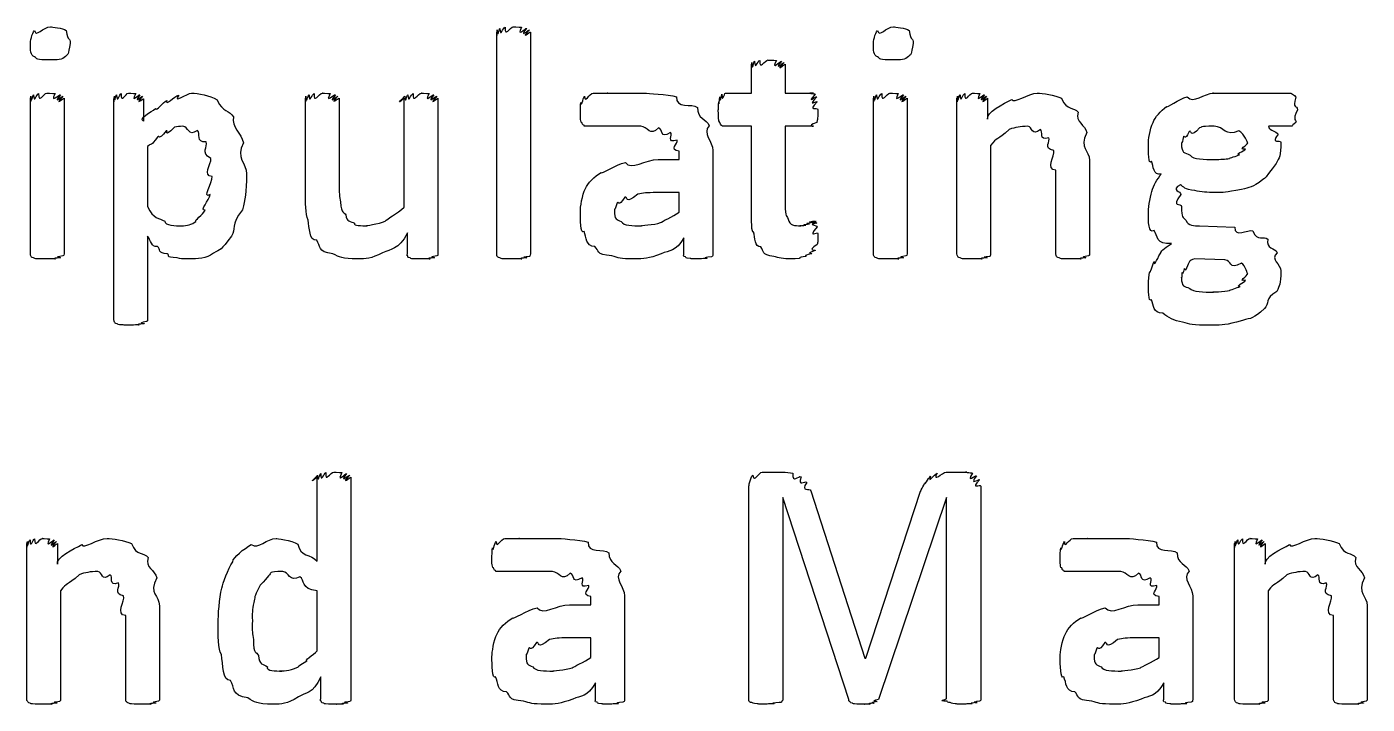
# Model space of a CAD drawing. Header units: millimetres. Extents: x 0 to 216, y 0 to 279.
# Drawn here: x 103.59 to 117.86, y 86.07 to 93.28 of the extents above; entities that cross this region are included whole.
import ezdxf

# ---------------------------------------------------------------- set-up
doc = ezdxf.new("R2010")
doc.units = ezdxf.units.MM
doc.layers.get('0').update_dxf_attribs({"linetype": 'CONTINUOUS'})

msp = doc.modelspace()

# ---------------------------------------------------------------- linework, layer by layer
at = {"color": 0}
for p, q in [((108.595, 90.8625), (108.595, 93.2215)), ((108.953, 93.2215), (108.953, 90.8625)), ((104.054, 93.1002), (104.054, 93.1002)), ((113.029, 93.1002), (113.029, 93.1002)), ((111.307, 92.571), (111.307, 92.8797)), ((111.665, 92.8797), (111.665, 92.571)), ((103.63, 90.8625), (103.63, 92.516)), ((103.988, 92.516), (103.988, 90.8625)), ((104.52, 90.1622), (104.52, 92.5103)), ((104.834, 92.5103), (104.834, 92.2736)), ((106.558, 91.5293), (106.558, 92.516)), ((106.916, 92.516), (106.916, 91.6284)), ((107.611, 91.3585), (107.611, 92.516)), ((107.969, 92.516), (107.969, 90.8625)), ((111.031, 92.571), (111.307, 92.571)), ((111.665, 92.571), (111.968, 92.571)), ((112.605, 90.8625), (112.605, 92.516)), ((112.963, 92.516), (112.963, 90.8625)), ((113.495, 90.8625), (113.495, 92.516)), ((113.821, 92.516), (113.821, 92.2955)), ((116.513, 92.571), (117.053, 92.571)), ((117.119, 92.3946), (117.119, 92.3946)), ((111.307, 92.2182), (111.026, 92.2182)), ((111.307, 91.3253), (111.307, 92.2182)), ((111.968, 92.2182), (111.665, 92.2182)), ((111.665, 92.2182), (111.665, 91.4467)), ((117.059, 92.2182), (116.816, 92.2182)), ((116.59, 92.0418), (116.59, 92.0418)), ((104.878, 92.0034), (104.878, 91.3638)), ((110.538, 91.8655), (110.538, 91.9536)), ((110.896, 91.9593), (110.896, 90.8625)), ((113.853, 92.0143), (113.853, 90.8625)), ((110.312, 91.8655), (110.538, 91.8655)), ((114.906, 91.8545), (114.906, 90.8625)), ((105.567, 91.6838), (105.567, 91.6838)), ((105.931, 91.7113), (105.931, 91.7113)), ((114.548, 90.8625), (114.548, 91.7497)), ((110.538, 91.5127), (110.301, 91.5127)), ((110.538, 91.3035), (110.538, 91.5127)), ((104.878, 91.0498), (104.878, 90.1622)), ((107.644, 90.8625), (107.644, 91.083)), ((112.013, 91.0773), (112.013, 91.0773)), ((116.078, 91.1599), (116.453, 91.1433)), ((110.588, 90.8625), (110.588, 91.0332)), ((116.348, 90.7962), (116.028, 90.8071)), ((116.59, 90.653), (116.59, 90.653)), ((106.682, 87.5908), (106.682, 88.4837)), ((107.041, 88.4837), (107.041, 86.1247)), ((111.421, 88.5391), (111.636, 88.5391)), ((113.378, 88.5391), (113.599, 88.5391)), ((111.278, 86.13), (111.278, 88.3902)), ((111.94, 88.3405), (112.513, 86.56)), ((112.524, 86.56), (113.108, 88.3348)), ((113.748, 88.3902), (113.748, 86.13)), ((112.342, 86.1191), (111.642, 88.2689)), ((111.642, 88.2689), (111.642, 86.13)), ((113.383, 88.2689), (112.661, 86.1191)), ((113.383, 86.13), (113.383, 88.2689)), ((103.592, 86.1247), (103.592, 87.7782)), ((103.918, 87.7782), (103.918, 87.5577)), ((116.451, 86.1247), (116.451, 87.7782)), ((116.776, 87.7782), (116.776, 87.5577)), ((103.951, 87.2765), (103.951, 86.1247)), ((106.682, 86.6373), (106.682, 87.2765)), ((109.597, 87.128), (109.597, 87.2162)), ((109.955, 87.2215), (109.955, 86.1247)), ((115.646, 87.128), (115.646, 87.2162)), ((116.005, 87.2215), (116.005, 86.1247)), ((116.809, 87.2765), (116.809, 86.1247)), ((105.004, 87.1167), (105.004, 86.1247)), ((109.371, 87.128), (109.597, 87.128)), ((115.42, 87.128), (115.646, 87.128)), ((117.862, 87.1167), (117.862, 86.1247)), ((104.646, 86.1247), (104.646, 87.0119)), ((117.504, 86.1247), (117.504, 87.0119)), ((109.597, 86.7752), (109.36, 86.7752)), ((109.597, 86.5657), (109.597, 86.7752)), ((115.646, 86.7752), (115.409, 86.7752)), ((115.646, 86.5657), (115.646, 86.7752)), ((112.513, 86.56), (112.524, 86.56)), ((106.721, 86.13), (106.721, 86.3618)), ((109.647, 86.1247), (109.647, 86.2954)), ((115.696, 86.1247), (115.696, 86.2954))]:
    msp.add_line(p, q, dxfattribs=at)
for points in [[(103.63, 93.1002), (103.63, 93.1072), (103.644, 93.212), (103.674, 93.2381)], [(103.674, 93.2381), (103.692, 93.158), (103.764, 93.2766), (103.845, 93.2766)], [(103.845, 93.2766), (103.853, 93.2766), (103.98, 93.2628), (104.01, 93.2381)], [(104.01, 93.2381), (104.03, 93.1115), (104.054, 93.1693), (104.054, 93.1002)], [(108.595, 93.2215), (108.595, 93.1291), (108.596, 93.2353), (108.601, 93.2437)], [(108.601, 93.2437), (108.606, 93.1443), (108.617, 93.2561), (108.628, 93.26)], [(108.628, 93.26), (108.631, 93.1556), (108.661, 93.2713), (108.683, 93.2713)], [(108.683, 93.2713), (108.679, 93.158), (108.738, 93.2766), (108.771, 93.2766)], [(108.771, 93.2766), (108.749, 93.2766), (108.838, 93.2737), (108.859, 93.2713)], [(108.859, 93.2713), (108.796, 93.1556), (108.904, 93.267), (108.914, 93.26)], [(108.914, 93.26), (108.822, 93.1443), (108.938, 93.2505), (108.942, 93.2437)], [(108.942, 93.2437), (108.833, 93.1291), (108.953, 93.2286), (108.953, 93.2215)], [(112.605, 93.1002), (112.605, 93.1072), (112.619, 93.212), (112.649, 93.2381)], [(112.649, 93.2381), (112.667, 93.158), (112.739, 93.2766), (112.82, 93.2766)], [(112.82, 93.2766), (112.828, 93.2766), (112.955, 93.2628), (112.985, 93.2381)], [(112.985, 93.2381), (113.005, 93.1115), (113.029, 93.1693), (113.029, 93.1002)], [(103.674, 92.9569), (103.63, 92.9707), (103.63, 93.03), (103.63, 93.1002)], [(104.054, 93.1002), (104.03, 92.9749), (104.038, 92.9873), (104.005, 92.9626)], [(112.649, 92.9569), (112.605, 92.9707), (112.605, 93.03), (112.605, 93.1002)], [(113.029, 93.1002), (113.005, 92.9749), (113.013, 92.9873), (112.98, 92.9626)], [(103.839, 92.9238), (103.688, 92.9238), (103.703, 92.9351), (103.674, 92.9569)], [(104.005, 92.9626), (103.967, 92.9238), (103.919, 92.9238), (103.839, 92.9238)], [(111.312, 92.8963), (111.318, 92.7943), (111.329, 92.9086), (111.34, 92.9128)], [(111.34, 92.9128), (111.343, 92.8028), (111.373, 92.9185), (111.395, 92.9185)], [(111.395, 92.9185), (111.391, 92.8053), (111.45, 92.9238), (111.483, 92.9238)], [(111.483, 92.9238), (111.461, 92.9238), (111.549, 92.921), (111.572, 92.9185)], [(111.572, 92.9185), (111.508, 92.8028), (111.616, 92.9157), (111.627, 92.9128)], [(111.627, 92.9128), (111.534, 92.7943), (111.65, 92.9033), (111.654, 92.8963)], [(112.814, 92.9238), (112.663, 92.9238), (112.678, 92.9351), (112.649, 92.9569)], [(112.98, 92.9626), (112.943, 92.9238), (112.895, 92.9238), (112.814, 92.9238)], [(111.307, 92.8797), (111.307, 92.7806), (111.308, 92.8882), (111.312, 92.8963)], [(111.654, 92.8963), (111.545, 92.7806), (111.665, 92.8825), (111.665, 92.8797)], [(103.63, 92.516), (103.63, 92.4235), (103.631, 92.5297), (103.636, 92.5382)], [(103.636, 92.5382), (103.641, 92.4387), (103.652, 92.5505), (103.663, 92.5544)], [(103.663, 92.5544), (103.666, 92.45), (103.696, 92.5657), (103.718, 92.5657)], [(103.718, 92.5657), (103.714, 92.4525), (103.773, 92.571), (103.806, 92.571)], [(103.806, 92.571), (103.784, 92.571), (103.872, 92.5682), (103.894, 92.5657)], [(103.894, 92.5657), (103.831, 92.45), (103.939, 92.5615), (103.95, 92.5544)], [(103.95, 92.5544), (103.857, 92.4387), (103.973, 92.5449), (103.977, 92.5382)], [(103.977, 92.5382), (103.868, 92.4235), (103.988, 92.523), (103.988, 92.516)], [(104.52, 92.5103), (104.52, 92.4278), (104.521, 92.534), (104.526, 92.5382)], [(104.526, 92.5382), (104.527, 92.4387), (104.537, 92.5505), (104.547, 92.5544)], [(104.547, 92.5544), (104.553, 92.45), (104.578, 92.5657), (104.597, 92.5657)], [(104.597, 92.5657), (104.593, 92.4525), (104.644, 92.571), (104.674, 92.571)], [(104.674, 92.571), (104.655, 92.571), (104.732, 92.5682), (104.752, 92.5657)], [(104.752, 92.5657), (104.692, 92.45), (104.785, 92.5615), (104.796, 92.5544)], [(104.796, 92.5544), (104.719, 92.4387), (104.819, 92.5449), (104.823, 92.5382)], [(104.823, 92.5382), (104.729, 92.4235), (104.834, 92.5216), (104.834, 92.5103)], [(104.961, 92.4059), (104.972, 92.3794), (105.041, 92.4719), (105.082, 92.4941)], [(105.082, 92.4941), (105.056, 92.4278), (105.168, 92.5382), (105.209, 92.5491)], [(105.209, 92.5491), (105.14, 92.4525), (105.299, 92.571), (105.347, 92.571)], [(105.347, 92.571), (105.413, 92.571), (105.543, 92.5463), (105.617, 92.4994)], [(105.617, 92.4994), (105.678, 92.3618), (105.749, 92.3946), (105.793, 92.3177)], [(106.558, 92.516), (106.558, 92.4235), (106.56, 92.5297), (106.564, 92.5382)], [(106.564, 92.5382), (106.569, 92.4387), (106.582, 92.5505), (106.597, 92.5544)], [(106.597, 92.5544), (106.598, 92.45), (106.63, 92.5657), (106.652, 92.5657)], [(106.652, 92.5657), (106.642, 92.4525), (106.703, 92.571), (106.74, 92.571)], [(106.74, 92.571), (106.712, 92.571), (106.801, 92.5682), (106.823, 92.5657)], [(106.823, 92.5657), (106.757, 92.45), (106.863, 92.5615), (106.878, 92.5544)], [(106.878, 92.5544), (106.785, 92.4387), (106.901, 92.5449), (106.905, 92.5382)], [(106.905, 92.5382), (106.796, 92.4278), (106.916, 92.5269), (106.916, 92.516)], [(107.611, 92.516), (107.495, 92.4235), (107.612, 92.5297), (107.617, 92.5382)], [(107.617, 92.5382), (107.623, 92.4387), (107.634, 92.5505), (107.649, 92.5544)], [(107.649, 92.5544), (107.652, 92.45), (107.683, 92.5657), (107.705, 92.5657)], [(107.705, 92.5657), (107.696, 92.4525), (107.756, 92.571), (107.793, 92.571)], [(107.793, 92.571), (107.767, 92.571), (107.854, 92.5682), (107.876, 92.5657)], [(107.876, 92.5657), (107.811, 92.45), (107.914, 92.5615), (107.925, 92.5544)], [(107.925, 92.5544), (107.837, 92.4387), (107.95, 92.5449), (107.958, 92.5382)], [(107.958, 92.5382), (107.851, 92.4235), (107.969, 92.523), (107.969, 92.516)], [(109.485, 92.3727), (109.485, 92.3643), (109.486, 92.45), (109.491, 92.4719)], [(109.491, 92.4719), (109.496, 92.4084), (109.51, 92.516), (109.529, 92.5382)], [(109.529, 92.5382), (109.532, 92.4525), (109.579, 92.571), (109.623, 92.571)], [(109.623, 92.571), (109.62, 92.571), (109.718, 92.571), (109.777, 92.571)], [(109.777, 92.571), (109.739, 92.571), (109.898, 92.571), (109.965, 92.571)], [(109.965, 92.571), (109.992, 92.571), (110.104, 92.571), (110.174, 92.571)], [(110.174, 92.571), (110.193, 92.571), (110.418, 92.5572), (110.51, 92.5326)], [(110.51, 92.5326), (110.495, 92.4017), (110.676, 92.4676), (110.731, 92.4168)], [(110.954, 92.3946), (110.954, 92.3685), (110.956, 92.4553), (110.96, 92.4775)], [(110.96, 92.4775), (110.961, 92.4126), (110.967, 92.5174), (110.971, 92.5326)], [(110.971, 92.5326), (110.972, 92.4415), (110.985, 92.5558), (110.993, 92.5601)], [(110.993, 92.5601), (110.99, 92.4525), (111.016, 92.571), (111.031, 92.571)], [(111.968, 92.571), (111.872, 92.571), (111.981, 92.5671), (111.985, 92.5601)], [(111.985, 92.5601), (111.883, 92.4415), (111.997, 92.5463), (112.001, 92.5326)], [(112.001, 92.5326), (111.891, 92.4126), (112.007, 92.4994), (112.007, 92.4775)], [(112.007, 92.4775), (111.894, 92.3685), (112.013, 92.4278), (112.013, 92.3946)], [(112.605, 92.516), (112.605, 92.4235), (112.606, 92.5297), (112.611, 92.5382)], [(112.611, 92.5382), (112.616, 92.4387), (112.627, 92.5505), (112.638, 92.5544)], [(112.638, 92.5544), (112.641, 92.45), (112.671, 92.5657), (112.693, 92.5657)], [(112.693, 92.5657), (112.689, 92.4525), (112.748, 92.571), (112.781, 92.571)], [(112.781, 92.571), (112.759, 92.571), (112.848, 92.5682), (112.869, 92.5657)], [(112.869, 92.5657), (112.806, 92.45), (112.914, 92.5615), (112.925, 92.5544)], [(112.925, 92.5544), (112.832, 92.4387), (112.948, 92.5449), (112.952, 92.5382)], [(112.952, 92.5382), (112.843, 92.4235), (112.963, 92.523), (112.963, 92.516)], [(113.495, 92.516), (113.495, 92.4235), (113.497, 92.5297), (113.501, 92.5382)], [(113.501, 92.5382), (113.502, 92.4387), (113.513, 92.5505), (113.528, 92.5544)], [(113.528, 92.5544), (113.531, 92.45), (113.558, 92.5657), (113.578, 92.5657)], [(113.578, 92.5657), (113.573, 92.4525), (113.628, 92.571), (113.661, 92.571)], [(113.661, 92.571), (113.634, 92.571), (113.716, 92.5682), (113.738, 92.5657)], [(113.738, 92.5657), (113.678, 92.45), (113.776, 92.5615), (113.787, 92.5544)], [(113.787, 92.5544), (113.701, 92.4387), (113.805, 92.5449), (113.809, 92.5382)], [(113.809, 92.5382), (113.712, 92.4235), (113.821, 92.523), (113.821, 92.516)], [(113.821, 92.2955), (113.8, 92.3643), (113.994, 92.4609), (114.08, 92.505)], [(114.08, 92.505), (114.09, 92.4525), (114.257, 92.571), (114.35, 92.571)], [(114.35, 92.571), (114.402, 92.571), (114.538, 92.552), (114.609, 92.516)], [(114.609, 92.516), (114.664, 92.3794), (114.741, 92.4292), (114.785, 92.3671)], [(115.725, 92.4278), (115.722, 92.4059), (115.86, 92.5103), (115.945, 92.5326)], [(115.945, 92.5326), (116.013, 92.4525), (116.127, 92.571), (116.227, 92.571)], [(116.227, 92.571), (116.167, 92.571), (116.331, 92.571), (116.375, 92.571)], [(116.375, 92.571), (116.377, 92.571), (116.469, 92.571), (116.513, 92.571)], [(117.053, 92.571), (117.038, 92.571), (117.092, 92.5558), (117.103, 92.5269)], [(117.103, 92.5269), (117.06, 92.3946), (117.119, 92.4525), (117.119, 92.3946)], [(104.834, 92.2736), (104.774, 92.3064), (104.92, 92.3685), (104.961, 92.4059)], [(109.485, 92.3064), (109.485, 92.2983), (109.485, 92.3505), (109.485, 92.3727)], [(110.731, 92.4168), (110.727, 92.2983), (110.831, 92.3011), (110.858, 92.2239)], [(110.971, 92.257), (110.954, 92.2736), (110.954, 92.3315), (110.954, 92.3946)], [(112.013, 92.3946), (112.013, 92.2736), (112.008, 92.286), (112.001, 92.257)], [(114.785, 92.3671), (114.752, 92.2584), (114.86, 92.2362), (114.879, 92.1523)], [(115.582, 92.257), (115.601, 92.3135), (115.666, 92.3837), (115.725, 92.4278)], [(117.119, 92.3946), (117.06, 92.2736), (117.114, 92.286), (117.103, 92.257)], [(105.165, 92.2073), (105.038, 92.0859), (105.106, 92.1865), (105.077, 92.1688)], [(105.253, 92.2182), (105.215, 92.2182), (105.194, 92.2143), (105.165, 92.2073)], [(105.408, 92.1741), (105.306, 92.0997), (105.315, 92.2182), (105.253, 92.2182)], [(105.793, 92.3177), (105.768, 92.2073), (105.876, 92.148), (105.898, 92.0418)], [(109.502, 92.257), (109.488, 92.2584), (109.488, 92.2874), (109.485, 92.3064)], [(109.524, 92.2295), (109.503, 92.232), (109.509, 92.2457), (109.502, 92.257)], [(109.551, 92.2182), (109.518, 92.2182), (109.53, 92.2211), (109.524, 92.2295)], [(109.623, 92.2182), (109.543, 92.2182), (109.565, 92.2182), (109.551, 92.2182)], [(109.744, 92.2182), (109.609, 92.2182), (109.656, 92.2182), (109.623, 92.2182)], [(109.91, 92.2182), (109.823, 92.2182), (109.791, 92.2182), (109.744, 92.2182)], [(110.13, 92.2182), (109.951, 92.2182), (109.976, 92.2182), (109.91, 92.2182)], [(110.317, 92.2017), (110.224, 92.0997), (110.203, 92.2182), (110.13, 92.2182)], [(110.444, 92.1523), (110.326, 92.0778), (110.368, 92.1907), (110.317, 92.2017)], [(110.858, 92.2239), (110.778, 92.1438), (110.896, 92.0584), (110.896, 91.9593)], [(111.026, 92.2182), (110.979, 92.2182), (110.985, 92.2306), (110.971, 92.257)], [(112.001, 92.257), (111.88, 92.2182), (111.982, 92.2182), (111.968, 92.2182)], [(114.052, 92.1854), (113.921, 92.0598), (113.923, 92.1096), (113.853, 92.0143)], [(114.25, 92.2182), (114.168, 92.2182), (114.118, 92.2073), (114.052, 92.1854)], [(114.383, 92.1854), (114.285, 92.0997), (114.301, 92.2182), (114.25, 92.2182)], [(114.471, 92.0972), (114.358, 92.0598), (114.419, 92.166), (114.383, 92.1854)], [(115.532, 92.0309), (115.532, 92.0598), (115.548, 92.1907), (115.582, 92.257)], [(116.078, 92.2017), (115.969, 92.0821), (115.997, 92.1812), (115.968, 92.1632)], [(116.232, 92.2182), (116.057, 92.2182), (116.122, 92.2129), (116.078, 92.2017)], [(116.497, 92.1688), (116.348, 92.0997), (116.345, 92.2182), (116.232, 92.2182)], [(116.816, 92.2182), (116.789, 92.1921), (116.896, 92.1646), (116.915, 92.1357)], [(117.103, 92.257), (117.038, 92.2182), (117.077, 92.2182), (117.059, 92.2182)], [(104.983, 92.1025), (104.913, 91.9977), (104.914, 92.0433), (104.878, 92.0034)], [(105.077, 92.1688), (104.979, 92.0531), (105.016, 92.1314), (104.983, 92.1025)], [(105.501, 92.0531), (105.387, 92.0418), (105.447, 92.1438), (105.408, 92.1741)], [(105.551, 91.8767), (105.435, 91.9385), (105.526, 92.0006), (105.501, 92.0531)], [(105.898, 92.0418), (105.813, 91.8792), (105.931, 91.8284), (105.931, 91.7113)], [(110.516, 92.0694), (110.392, 92.0337), (110.477, 92.13), (110.444, 92.1523)], [(110.538, 91.9536), (110.422, 91.9674), (110.53, 92.0365), (110.516, 92.0694)], [(114.526, 91.9593), (114.406, 91.9826), (114.496, 92.0598), (114.471, 92.0972)], [(114.879, 92.1523), (114.788, 91.9759), (114.906, 91.9716), (114.906, 91.8545)], [(115.907, 92.1082), (115.885, 92.0048), (115.885, 92.0612), (115.885, 92.0365)], [(115.968, 92.1632), (115.914, 92.0489), (115.921, 92.13), (115.907, 92.1082)], [(116.568, 91.9759), (116.472, 91.9607), (116.59, 92.02), (116.59, 92.0418)], [(116.59, 92.0418), (116.59, 92.038), (116.558, 92.1385), (116.497, 92.1688)], [(116.915, 92.1357), (116.824, 92.02), (116.943, 92.0806), (116.943, 92.0475)], [(116.943, 92.0475), (116.943, 91.9014), (116.926, 91.8877), (116.894, 91.8214)], [(114.548, 91.7497), (114.432, 91.7582), (114.54, 91.9067), (114.526, 91.9593)], [(115.565, 91.8489), (115.532, 91.7885), (115.532, 91.9607), (115.532, 92.0309)], [(115.885, 92.0365), (115.885, 91.9275), (115.915, 91.9427), (115.979, 91.9095)], [(115.979, 91.9095), (116.009, 91.8655), (116.127, 91.8655), (116.237, 91.8655)], [(116.397, 91.8767), (116.388, 91.8834), (116.476, 91.9), (116.502, 91.9152)], [(116.502, 91.9152), (116.443, 91.9166), (116.553, 91.9536), (116.568, 91.9759)], [(105.567, 91.6838), (105.453, 91.6919), (105.562, 91.8132), (105.551, 91.8767)], [(109.706, 91.7279), (109.702, 91.7028), (109.861, 91.8104), (109.965, 91.8326)], [(109.965, 91.8326), (110.025, 91.7469), (110.182, 91.8655), (110.312, 91.8655)], [(115.67, 91.7113), (115.579, 91.6852), (115.59, 91.7967), (115.565, 91.8489)], [(116.237, 91.8655), (116.3, 91.8655), (116.353, 91.8683), (116.397, 91.8767)], [(116.894, 91.8214), (116.759, 91.652), (116.812, 91.6975), (116.75, 91.6506)], [(105.545, 91.4908), (105.453, 91.4425), (105.567, 91.6174), (105.567, 91.6838)], [(105.931, 91.7113), (105.931, 91.5046), (105.916, 91.4439), (105.887, 91.331)], [(106.916, 91.6284), (106.914, 91.5017), (106.922, 91.4686), (106.933, 91.4135)], [(109.54, 91.5568), (109.562, 91.6122), (109.635, 91.6838), (109.706, 91.7279)], [(115.571, 91.524), (115.583, 91.5899), (115.629, 91.6562), (115.67, 91.7113)], [(116.75, 91.6506), (116.634, 91.5596), (116.612, 91.5705), (116.524, 91.5458)], [(105.49, 91.3253), (105.427, 91.3211), (105.534, 91.4315), (105.545, 91.4908)], [(106.586, 91.2206), (106.558, 91.2841), (106.558, 91.4079), (106.558, 91.5293)], [(109.485, 91.3144), (109.485, 91.3543), (109.503, 91.4866), (109.54, 91.5568)], [(110.097, 91.4961), (109.955, 91.3765), (109.995, 91.477), (109.959, 91.4633)], [(110.301, 91.5127), (110.187, 91.5127), (110.155, 91.5074), (110.097, 91.4961)], [(115.532, 91.2869), (115.532, 91.3324), (115.544, 91.4534), (115.571, 91.524)], [(115.874, 91.5956), (115.763, 91.5377), (115.879, 91.5307), (115.879, 91.4908)], [(115.879, 91.4908), (115.766, 91.3433), (115.885, 91.4107), (115.885, 91.3638)], [(116.028, 91.5349), (115.914, 91.5458), (115.91, 91.5734), (115.874, 91.5956)], [(116.237, 91.5127), (116.163, 91.5127), (116.094, 91.5197), (116.028, 91.5349)], [(116.524, 91.5458), (116.344, 91.5127), (116.344, 91.5127), (116.237, 91.5127)], [(104.878, 91.3638), (104.939, 91.229), (105.001, 91.2453), (105.06, 91.2096)], [(105.887, 91.331), (105.757, 91.1627), (105.822, 91.1271), (105.771, 91.0498)], [(106.933, 91.4135), (106.94, 91.277), (106.966, 91.3158), (106.988, 91.2756)], [(107.407, 91.2096), (107.421, 91.2262), (107.537, 91.2922), (107.611, 91.3585)], [(109.877, 91.4026), (109.845, 91.2992), (109.849, 91.3543), (109.849, 91.3253)], [(109.959, 91.4633), (109.882, 91.3476), (109.895, 91.4273), (109.877, 91.4026)], [(111.665, 91.4467), (111.662, 91.2551), (111.676, 91.2784), (111.698, 91.2315)], [(115.885, 91.3638), (115.885, 91.2372), (115.901, 91.2551), (115.934, 91.2153)], [(105.06, 91.2096), (105.056, 91.1599), (105.179, 91.1599), (105.242, 91.1599)], [(105.242, 91.1599), (105.295, 91.1599), (105.35, 91.1737), (105.391, 91.204)], [(105.391, 91.204), (105.376, 91.2178), (105.464, 91.2731), (105.49, 91.3253)], [(106.679, 91.0057), (106.594, 91.0015), (106.604, 91.1394), (106.586, 91.2206)], [(106.988, 91.2756), (106.988, 91.2001), (107.045, 91.2096), (107.082, 91.1874)], [(107.082, 91.1874), (107.061, 91.1599), (107.162, 91.1599), (107.214, 91.1599)], [(107.214, 91.1599), (107.178, 91.1599), (107.344, 91.1765), (107.407, 91.2096)], [(109.524, 91.0992), (109.485, 91.0636), (109.485, 91.2329), (109.485, 91.3144)], [(109.849, 91.3253), (109.845, 91.2178), (109.872, 91.2329), (109.921, 91.204)], [(109.921, 91.204), (109.944, 91.1599), (110.043, 91.1599), (110.135, 91.1599)], [(110.135, 91.1599), (110.109, 91.1599), (110.276, 91.1712), (110.339, 91.1931)], [(110.339, 91.1931), (110.352, 91.2068), (110.468, 91.2551), (110.538, 91.3035)], [(111.329, 91.0939), (111.307, 91.0636), (111.307, 91.2372), (111.307, 91.3253)], [(111.698, 91.2315), (111.711, 91.1599), (111.767, 91.1599), (111.831, 91.1599)], [(111.924, 91.1821), (111.85, 91.1821), (111.949, 91.1945), (111.957, 91.1987)], [(111.957, 91.1987), (111.869, 91.1931), (111.977, 91.2096), (111.985, 91.2096)], [(111.985, 91.2096), (111.88, 91.1931), (111.992, 91.2068), (111.996, 91.204)], [(111.996, 91.204), (111.887, 91.1888), (112.001, 91.1987), (112.001, 91.1874)], [(112.001, 91.1874), (111.891, 91.1712), (112.007, 91.1669), (112.007, 91.149)], [(115.593, 91.1105), (115.532, 91.0636), (115.532, 91.2234), (115.532, 91.2869)], [(115.934, 91.2153), (115.954, 91.1599), (116.018, 91.1599), (116.078, 91.1599)], [(104.983, 90.9394), (104.913, 90.9285), (104.914, 91.0085), (104.878, 91.0498)], [(105.771, 91.0498), (105.656, 90.8914), (105.656, 90.9119), (105.578, 90.8678)], [(107.644, 91.083), (107.546, 90.8953), (107.468, 90.9175), (107.38, 90.8734)], [(109.639, 90.9394), (109.54, 90.9394), (109.553, 91.0361), (109.524, 91.0992)], [(111.406, 90.9341), (111.34, 90.9355), (111.347, 91.0304), (111.329, 91.0939)], [(111.831, 91.1599), (111.795, 91.1599), (111.87, 91.1613), (111.886, 91.1655)], [(111.886, 91.1655), (111.825, 91.1712), (111.913, 91.1779), (111.924, 91.1821)], [(112.007, 91.149), (111.894, 91.0167), (112.013, 91.1063), (112.013, 91.0773)], [(112.013, 91.0773), (112.013, 90.9394), (112.01, 90.9906), (112.007, 90.9616)], [(115.78, 90.9726), (115.612, 90.9532), (115.632, 91.0551), (115.593, 91.1105)], [(116.453, 91.1433), (116.45, 91.0276), (116.586, 91.1271), (116.645, 91.1049)], [(116.645, 91.1049), (116.689, 90.9863), (116.761, 91.0565), (116.805, 91.0167)], [(105.088, 90.8625), (104.983, 90.865), (105.019, 90.9091), (104.983, 90.9394)], [(106.85, 90.8625), (106.682, 90.8801), (106.723, 90.9465), (106.679, 91.0057)], [(109.821, 90.8403), (109.639, 90.8512), (109.691, 90.8953), (109.639, 90.9394)], [(110.588, 91.0332), (110.5, 90.8801), (110.433, 90.8981), (110.345, 90.8625)], [(111.544, 90.8346), (111.409, 90.8473), (111.442, 90.89), (111.406, 90.9341)], [(112.007, 90.9616), (111.887, 90.8801), (111.996, 90.9091), (111.985, 90.8953)], [(115.67, 90.8787), (115.656, 90.8872), (115.739, 90.9422), (115.78, 90.9726)], [(116.805, 91.0167), (116.778, 90.9091), (116.882, 90.9313), (116.905, 90.8734)], [(103.636, 90.8403), (103.63, 90.836), (103.63, 90.854), (103.63, 90.8625)], [(103.663, 90.8184), (103.641, 90.8209), (103.642, 90.8322), (103.636, 90.8403)], [(103.718, 90.8071), (103.666, 90.8099), (103.677, 90.8142), (103.663, 90.8184)], [(103.806, 90.8071), (103.714, 90.8071), (103.743, 90.8071), (103.718, 90.8071)], [(103.894, 90.8071), (103.784, 90.8071), (103.842, 90.8071), (103.806, 90.8071)], [(103.95, 90.8184), (103.831, 90.8099), (103.919, 90.8099), (103.894, 90.8071)], [(103.977, 90.8403), (103.857, 90.8209), (103.963, 90.8251), (103.95, 90.8184)], [(103.988, 90.8625), (103.985, 90.836), (103.984, 90.8473), (103.977, 90.8403)], [(105.193, 90.8184), (105.052, 90.8251), (105.124, 90.8431), (105.088, 90.8625)], [(105.314, 90.8071), (105.239, 90.8071), (105.228, 90.8099), (105.193, 90.8184)], [(105.578, 90.8678), (105.501, 90.8071), (105.413, 90.8071), (105.314, 90.8071)], [(107.115, 90.8071), (106.944, 90.8071), (106.923, 90.8251), (106.85, 90.8625)], [(107.38, 90.8734), (107.255, 90.8071), (107.206, 90.8071), (107.115, 90.8071)], [(107.649, 90.8403), (107.634, 90.836), (107.644, 90.854), (107.644, 90.8625)], [(107.672, 90.8184), (107.641, 90.8209), (107.652, 90.8322), (107.649, 90.8403)], [(107.721, 90.8071), (107.667, 90.8099), (107.685, 90.8142), (107.672, 90.8184)], [(107.804, 90.8071), (107.708, 90.8071), (107.743, 90.8071), (107.721, 90.8071)], [(107.881, 90.8071), (107.774, 90.8071), (107.837, 90.8071), (107.804, 90.8071)], [(107.931, 90.8184), (107.815, 90.8099), (107.903, 90.8099), (107.881, 90.8071)], [(107.958, 90.8403), (107.84, 90.8209), (107.944, 90.8251), (107.931, 90.8184)], [(107.969, 90.8625), (107.969, 90.836), (107.965, 90.8473), (107.958, 90.8403)], [(108.601, 90.8346), (108.595, 90.8322), (108.595, 90.8512), (108.595, 90.8625)], [(108.628, 90.8184), (108.606, 90.8209), (108.607, 90.8308), (108.601, 90.8346)], [(108.683, 90.8071), (108.631, 90.8099), (108.642, 90.8142), (108.628, 90.8184)], [(108.771, 90.8071), (108.679, 90.8071), (108.708, 90.8071), (108.683, 90.8071)], [(108.859, 90.8071), (108.749, 90.8071), (108.807, 90.8071), (108.771, 90.8071)], [(108.914, 90.8184), (108.796, 90.8099), (108.884, 90.8099), (108.859, 90.8071)], [(108.942, 90.8346), (108.822, 90.8209), (108.928, 90.8251), (108.914, 90.8184)], [(108.953, 90.8625), (108.95, 90.8322), (108.949, 90.8417), (108.942, 90.8346)], [(110.064, 90.8071), (109.9, 90.8071), (109.895, 90.8184), (109.821, 90.8403)], [(110.345, 90.8625), (110.205, 90.8071), (110.163, 90.8071), (110.064, 90.8071)], [(110.604, 90.8293), (110.573, 90.8293), (110.588, 90.8473), (110.588, 90.8625)], [(110.654, 90.8128), (110.594, 90.8142), (110.615, 90.8209), (110.604, 90.8293)], [(110.742, 90.8071), (110.639, 90.8071), (110.676, 90.8085), (110.654, 90.8128)], [(110.83, 90.8128), (110.716, 90.8071), (110.782, 90.8071), (110.742, 90.8071)], [(110.88, 90.8293), (110.756, 90.8142), (110.852, 90.8156), (110.83, 90.8128)], [(110.896, 90.8625), (110.896, 90.8293), (110.891, 90.836), (110.88, 90.8293)], [(111.737, 90.8071), (111.638, 90.8071), (111.599, 90.8156), (111.544, 90.8346)], [(111.814, 90.8128), (111.737, 90.8071), (111.762, 90.8071), (111.737, 90.8071)], [(111.886, 90.8346), (111.788, 90.8184), (111.839, 90.8195), (111.814, 90.8128)], [(111.946, 90.8625), (111.832, 90.8322), (111.908, 90.8417), (111.886, 90.8346)], [(111.985, 90.8953), (111.869, 90.854), (111.964, 90.8734), (111.946, 90.8625)], [(112.611, 90.8403), (112.605, 90.836), (112.605, 90.854), (112.605, 90.8625)], [(112.638, 90.8184), (112.616, 90.8209), (112.617, 90.8322), (112.611, 90.8403)], [(112.693, 90.8071), (112.641, 90.8099), (112.652, 90.8142), (112.638, 90.8184)], [(112.781, 90.8071), (112.689, 90.8071), (112.718, 90.8071), (112.693, 90.8071)], [(112.869, 90.8071), (112.759, 90.8071), (112.817, 90.8071), (112.781, 90.8071)], [(112.925, 90.8184), (112.806, 90.8099), (112.895, 90.8099), (112.869, 90.8071)], [(112.952, 90.8403), (112.832, 90.8209), (112.939, 90.8251), (112.925, 90.8184)], [(112.963, 90.8625), (112.961, 90.836), (112.959, 90.8473), (112.952, 90.8403)], [(113.501, 90.8403), (113.495, 90.836), (113.495, 90.854), (113.495, 90.8625)], [(113.528, 90.8184), (113.506, 90.8209), (113.508, 90.8322), (113.501, 90.8403)], [(113.584, 90.8071), (113.531, 90.8099), (113.542, 90.8142), (113.528, 90.8184)], [(113.672, 90.8071), (113.579, 90.8071), (113.608, 90.8071), (113.584, 90.8071)], [(113.76, 90.8071), (113.649, 90.8071), (113.707, 90.8071), (113.672, 90.8071)], [(113.815, 90.8184), (113.696, 90.8099), (113.785, 90.8099), (113.76, 90.8071)], [(113.842, 90.8346), (113.723, 90.8209), (113.829, 90.8251), (113.815, 90.8184)], [(113.853, 90.8625), (113.851, 90.8322), (113.85, 90.8417), (113.842, 90.8346)], [(114.554, 90.8346), (114.549, 90.8322), (114.548, 90.8512), (114.548, 90.8625)], [(114.581, 90.8184), (114.56, 90.8209), (114.56, 90.8308), (114.554, 90.8346)], [(114.636, 90.8071), (114.587, 90.8099), (114.595, 90.8142), (114.581, 90.8184)], [(114.73, 90.8071), (114.633, 90.8071), (114.661, 90.8071), (114.636, 90.8071)], [(114.813, 90.8071), (114.704, 90.8071), (114.763, 90.8071), (114.73, 90.8071)], [(114.868, 90.8184), (114.752, 90.8099), (114.837, 90.8099), (114.813, 90.8071)], [(114.895, 90.8403), (114.777, 90.8209), (114.881, 90.8251), (114.868, 90.8184)], [(114.906, 90.8625), (114.906, 90.836), (114.902, 90.8473), (114.895, 90.8403)], [(115.548, 90.6748), (115.554, 90.6392), (115.573, 90.7464), (115.593, 90.7796)], [(115.593, 90.7796), (115.594, 90.7052), (115.639, 90.8459), (115.67, 90.8787)], [(116.028, 90.8071), (115.951, 90.7891), (115.974, 90.7715), (115.956, 90.7521)], [(116.524, 90.763), (116.384, 90.6833), (116.421, 90.7962), (116.348, 90.7962)], [(116.59, 90.653), (116.59, 90.635), (116.568, 90.7383), (116.524, 90.763)], [(116.905, 90.8734), (116.824, 90.7962), (116.943, 90.7549), (116.943, 90.6805)], [(115.532, 90.5538), (115.532, 90.5619), (115.538, 90.635), (115.548, 90.6748)], [(115.89, 90.6582), (115.885, 90.5729), (115.885, 90.624), (115.885, 90.6089)], [(115.912, 90.7023), (115.892, 90.606), (115.893, 90.6734), (115.89, 90.6582)], [(115.956, 90.7521), (115.914, 90.635), (115.923, 90.7175), (115.912, 90.7023)], [(116.568, 90.5813), (116.472, 90.5619), (116.59, 90.6279), (116.59, 90.653)], [(116.943, 90.6805), (116.943, 90.5288), (116.928, 90.5302), (116.899, 90.46)], [(115.565, 90.3718), (115.532, 90.3372), (115.532, 90.4875), (115.532, 90.5538)], [(115.885, 90.6089), (115.885, 90.5069), (115.914, 90.5192), (115.973, 90.4931)], [(115.973, 90.4931), (116.006, 90.4543), (116.119, 90.4543), (116.227, 90.4543)], [(116.397, 90.4709), (116.392, 90.4766), (116.482, 90.497), (116.508, 90.515)], [(116.508, 90.515), (116.447, 90.5136), (116.557, 90.5563), (116.568, 90.5813)], [(115.686, 90.2286), (115.579, 90.2271), (115.59, 90.3168), (115.565, 90.3718)], [(116.227, 90.4543), (116.182, 90.4543), (116.353, 90.46), (116.397, 90.4709)], [(116.899, 90.46), (116.767, 90.3884), (116.824, 90.3305), (116.767, 90.278)], [(115.896, 90.1347), (115.807, 90.1457), (115.741, 90.1883), (115.686, 90.2286)], [(116.767, 90.278), (116.648, 90.1651), (116.63, 90.1816), (116.535, 90.1513)], [(104.526, 90.1347), (104.52, 90.1319), (104.52, 90.1513), (104.52, 90.1622)], [(104.553, 90.1181), (104.531, 90.1167), (104.533, 90.1277), (104.526, 90.1347)], [(104.608, 90.1072), (104.556, 90.1058), (104.567, 90.1114), (104.553, 90.1181)], [(104.696, 90.1016), (104.604, 90.1016), (104.633, 90.1044), (104.608, 90.1072)], [(104.785, 90.1072), (104.674, 90.1016), (104.732, 90.1016), (104.696, 90.1016)], [(104.84, 90.1181), (104.721, 90.1058), (104.81, 90.1072), (104.785, 90.1072)], [(104.867, 90.1404), (104.747, 90.1167), (104.854, 90.1224), (104.84, 90.1181)], [(104.878, 90.1622), (104.876, 90.1347), (104.874, 90.1485), (104.867, 90.1404)], [(116.21, 90.1016), (115.98, 90.1016), (115.984, 90.1129), (115.896, 90.1347)], [(116.535, 90.1513), (116.344, 90.1016), (116.334, 90.1016), (116.21, 90.1016)], [(106.682, 88.4837), (106.566, 88.3916), (106.684, 88.4975), (106.688, 88.5059)], [(106.688, 88.5059), (106.694, 88.4068), (106.706, 88.5183), (106.721, 88.5225)], [(106.721, 88.5225), (106.723, 88.4135), (106.754, 88.5292), (106.776, 88.5335)], [(106.776, 88.5335), (106.767, 88.4206), (106.826, 88.5391), (106.859, 88.5391)], [(106.859, 88.5391), (106.838, 88.5391), (106.925, 88.5363), (106.947, 88.5335)], [(106.947, 88.5335), (106.882, 88.4135), (106.986, 88.5254), (106.996, 88.5225)], [(106.996, 88.5225), (106.908, 88.4068), (107.021, 88.5126), (107.03, 88.5059)], [(107.03, 88.5059), (106.922, 88.3916), (107.041, 88.4908), (107.041, 88.4837)], [(111.278, 88.3902), (111.278, 88.3765), (111.292, 88.4837), (111.322, 88.5059)], [(111.322, 88.5059), (111.336, 88.4206), (111.384, 88.5391), (111.421, 88.5391)], [(111.636, 88.5391), (111.677, 88.5391), (111.716, 88.5349), (111.747, 88.5278)], [(111.747, 88.5278), (111.741, 88.4068), (111.809, 88.5074), (111.835, 88.4894)], [(111.835, 88.4894), (111.792, 88.3737), (111.88, 88.4534), (111.895, 88.4287)], [(113.158, 88.4287), (113.137, 88.3765), (113.193, 88.4798), (113.213, 88.495)], [(113.213, 88.495), (113.177, 88.4068), (113.258, 88.5197), (113.284, 88.5278)], [(113.284, 88.5278), (113.229, 88.4206), (113.341, 88.5391), (113.378, 88.5391)], [(113.599, 88.5391), (113.552, 88.5391), (113.64, 88.5349), (113.659, 88.5278)], [(113.659, 88.5278), (113.589, 88.4093), (113.692, 88.5141), (113.703, 88.5003)], [(113.703, 88.5003), (113.615, 88.3846), (113.728, 88.4742), (113.736, 88.4562)], [(111.895, 88.4287), (111.825, 88.3211), (111.928, 88.3737), (111.94, 88.3405)], [(113.108, 88.3348), (113.1, 88.3211), (113.138, 88.4026), (113.158, 88.4287)], [(113.736, 88.4562), (113.629, 88.3476), (113.748, 88.4149), (113.748, 88.3902)], [(103.592, 87.7782), (103.592, 87.6861), (103.594, 87.7919), (103.598, 87.8004)], [(103.598, 87.8004), (103.6, 87.7013), (103.61, 87.8127), (103.626, 87.817)], [(103.626, 87.817), (103.628, 87.7122), (103.656, 87.8279), (103.675, 87.8279)], [(103.675, 87.8279), (103.67, 87.715), (103.725, 87.8336), (103.758, 87.8336)], [(103.758, 87.8336), (103.732, 87.8336), (103.813, 87.8307), (103.835, 87.8279)], [(103.835, 87.8279), (103.776, 87.7122), (103.874, 87.8237), (103.885, 87.817)], [(103.885, 87.817), (103.798, 87.7013), (103.903, 87.8071), (103.907, 87.8004)], [(103.907, 87.8004), (103.809, 87.6861), (103.918, 87.7852), (103.918, 87.7782)], [(103.918, 87.5577), (103.897, 87.6268), (104.092, 87.7231), (104.177, 87.7672)], [(104.177, 87.7672), (104.188, 87.715), (104.355, 87.8336), (104.447, 87.8336)], [(104.447, 87.8336), (104.499, 87.8336), (104.636, 87.8141), (104.706, 87.7782)], [(104.706, 87.7782), (104.761, 87.642), (104.838, 87.6914), (104.883, 87.6293)], [(105.784, 87.5852), (105.786, 87.6307), (105.905, 87.726), (105.982, 87.7672)], [(105.982, 87.7672), (106.059, 87.715), (106.148, 87.8336), (106.247, 87.8336)], [(106.247, 87.8336), (106.243, 87.8336), (106.408, 87.8127), (106.478, 87.7729)], [(106.478, 87.7729), (106.5, 87.6349), (106.616, 87.6709), (106.682, 87.5908)], [(108.549, 87.7341), (108.555, 87.6709), (108.569, 87.7782), (108.588, 87.8004)], [(108.588, 87.8004), (108.591, 87.715), (108.638, 87.8336), (108.682, 87.8336)], [(108.682, 87.8336), (108.679, 87.8336), (108.777, 87.8336), (108.836, 87.8336)], [(108.836, 87.8336), (108.797, 87.8336), (108.957, 87.8336), (109.024, 87.8336)], [(109.024, 87.8336), (109.051, 87.8336), (109.163, 87.8336), (109.233, 87.8336)], [(109.233, 87.8336), (109.252, 87.8336), (109.477, 87.8198), (109.569, 87.7947)], [(109.569, 87.7947), (109.554, 87.6639), (109.735, 87.7302), (109.79, 87.679)], [(114.599, 87.7341), (114.604, 87.6709), (114.618, 87.7782), (114.638, 87.8004)], [(114.638, 87.8004), (114.64, 87.715), (114.687, 87.8336), (114.731, 87.8336)], [(114.731, 87.8336), (114.729, 87.8336), (114.826, 87.8336), (114.886, 87.8336)], [(114.886, 87.8336), (114.847, 87.8336), (115.007, 87.8336), (115.073, 87.8336)], [(115.073, 87.8336), (115.101, 87.8336), (115.212, 87.8336), (115.282, 87.8336)], [(115.282, 87.8336), (115.302, 87.8336), (115.527, 87.8198), (115.619, 87.7947)], [(115.619, 87.7947), (115.604, 87.6639), (115.784, 87.7302), (115.839, 87.679)], [(116.451, 87.7782), (116.451, 87.6861), (116.453, 87.7919), (116.457, 87.8004)], [(116.457, 87.8004), (116.458, 87.7013), (116.469, 87.8127), (116.484, 87.817)], [(116.484, 87.817), (116.487, 87.7122), (116.514, 87.8279), (116.534, 87.8279)], [(116.534, 87.8279), (116.528, 87.715), (116.584, 87.8336), (116.616, 87.8336)], [(116.616, 87.8336), (116.59, 87.8336), (116.672, 87.8307), (116.694, 87.8279)], [(116.694, 87.8279), (116.634, 87.7122), (116.732, 87.8237), (116.743, 87.817)], [(116.743, 87.817), (116.657, 87.7013), (116.761, 87.8071), (116.765, 87.8004)], [(116.765, 87.8004), (116.667, 87.6861), (116.776, 87.7852), (116.776, 87.7782)], [(116.776, 87.5577), (116.756, 87.6268), (116.95, 87.7231), (117.035, 87.7672)], [(117.035, 87.7672), (117.046, 87.715), (117.213, 87.8336), (117.306, 87.8336)], [(117.306, 87.8336), (117.358, 87.8336), (117.494, 87.8141), (117.565, 87.7782)], [(117.565, 87.7782), (117.62, 87.642), (117.697, 87.6914), (117.741, 87.6293)], [(104.883, 87.6293), (104.849, 87.5206), (104.957, 87.4984), (104.976, 87.4145)], [(108.544, 87.6349), (108.544, 87.6268), (108.545, 87.7122), (108.549, 87.7341)], [(108.544, 87.569), (108.544, 87.5605), (108.544, 87.6131), (108.544, 87.6349)], [(109.79, 87.679), (109.786, 87.5605), (109.89, 87.5633), (109.916, 87.4861)], [(114.594, 87.6349), (114.594, 87.6268), (114.595, 87.7122), (114.599, 87.7341)], [(114.594, 87.569), (114.594, 87.5605), (114.594, 87.6131), (114.594, 87.6349)], [(115.839, 87.679), (115.835, 87.5605), (115.94, 87.5633), (115.966, 87.4861)], [(117.741, 87.6293), (117.708, 87.5206), (117.815, 87.4984), (117.835, 87.4145)], [(104.348, 87.4808), (104.265, 87.4808), (104.215, 87.4695), (104.15, 87.4476)], [(104.48, 87.4476), (104.382, 87.3622), (104.399, 87.4808), (104.348, 87.4808)], [(105.668, 87.3044), (105.68, 87.3552), (105.731, 87.5083), (105.784, 87.5852)], [(106.318, 87.4808), (106.148, 87.4808), (106.208, 87.4656), (106.164, 87.4367)], [(106.5, 87.4254), (106.386, 87.3622), (106.38, 87.4808), (106.318, 87.4808)], [(108.56, 87.5192), (108.547, 87.5206), (108.547, 87.5496), (108.544, 87.569)], [(108.583, 87.4917), (108.562, 87.4945), (108.567, 87.5083), (108.56, 87.5192)], [(108.61, 87.4808), (108.577, 87.4808), (108.59, 87.4832), (108.583, 87.4917)], [(108.682, 87.4808), (108.602, 87.4808), (108.624, 87.4808), (108.61, 87.4808)], [(108.803, 87.4808), (108.668, 87.4808), (108.715, 87.4808), (108.682, 87.4808)], [(108.968, 87.4808), (108.882, 87.4808), (108.85, 87.4808), (108.803, 87.4808)], [(109.189, 87.4808), (109.01, 87.4808), (109.034, 87.4808), (108.968, 87.4808)], [(109.376, 87.4642), (109.282, 87.3622), (109.262, 87.4808), (109.189, 87.4808)], [(109.916, 87.4861), (109.837, 87.4063), (109.955, 87.3206), (109.955, 87.2215)], [(114.61, 87.5192), (114.596, 87.5206), (114.596, 87.5496), (114.594, 87.569)], [(114.632, 87.4917), (114.612, 87.4945), (114.617, 87.5083), (114.61, 87.5192)], [(114.66, 87.4808), (114.627, 87.4808), (114.639, 87.4832), (114.632, 87.4917)], [(114.731, 87.4808), (114.651, 87.4808), (114.674, 87.4808), (114.66, 87.4808)], [(114.852, 87.4808), (114.718, 87.4808), (114.764, 87.4808), (114.731, 87.4808)], [(115.018, 87.4808), (114.931, 87.4808), (114.899, 87.4808), (114.852, 87.4808)], [(115.238, 87.4808), (115.059, 87.4808), (115.084, 87.4808), (115.018, 87.4808)], [(115.426, 87.4642), (115.332, 87.3622), (115.311, 87.4808), (115.238, 87.4808)], [(115.966, 87.4861), (115.886, 87.4063), (116.005, 87.3206), (116.005, 87.2215)], [(117.206, 87.4808), (117.124, 87.4808), (117.074, 87.4695), (117.008, 87.4476)], [(117.338, 87.4476), (117.241, 87.3622), (117.257, 87.4808), (117.206, 87.4808)], [(104.15, 87.4476), (104.018, 87.322), (104.02, 87.3718), (103.951, 87.2765)], [(104.568, 87.3594), (104.455, 87.322), (104.516, 87.4282), (104.48, 87.4476)], [(104.623, 87.2215), (104.503, 87.2451), (104.593, 87.322), (104.568, 87.3594)], [(104.976, 87.4145), (104.885, 87.2381), (105.004, 87.2338), (105.004, 87.1167)], [(106.164, 87.4367), (106.062, 87.3044), (106.09, 87.3661), (106.065, 87.3153)], [(106.682, 87.2765), (106.503, 87.2931), (106.558, 87.3926), (106.5, 87.4254)], [(109.503, 87.4145), (109.384, 87.34), (109.427, 87.4529), (109.376, 87.4642)], [(109.575, 87.3319), (109.451, 87.2959), (109.536, 87.3926), (109.503, 87.4145)], [(115.553, 87.4145), (115.434, 87.34), (115.477, 87.4529), (115.426, 87.4642)], [(115.624, 87.3319), (115.5, 87.2959), (115.586, 87.3926), (115.553, 87.4145)], [(117.008, 87.4476), (116.877, 87.322), (116.878, 87.3718), (116.809, 87.2765)], [(117.427, 87.3594), (117.314, 87.322), (117.374, 87.4282), (117.338, 87.4476)], [(117.482, 87.2215), (117.362, 87.2451), (117.452, 87.322), (117.427, 87.3594)], [(117.835, 87.4145), (117.744, 87.2381), (117.862, 87.2338), (117.862, 87.1167)], [(104.646, 87.0119), (104.53, 87.0204), (104.637, 87.1693), (104.623, 87.2215)], [(105.629, 86.9294), (105.629, 87.0176), (105.642, 87.194), (105.668, 87.3044)], [(106.065, 87.3153), (106.011, 87.2049), (106.021, 87.212), (106.01, 87.1499)], [(109.597, 87.2162), (109.481, 87.23), (109.589, 87.2987), (109.575, 87.3319)], [(115.646, 87.2162), (115.53, 87.23), (115.638, 87.2987), (115.624, 87.3319)], [(117.504, 87.0119), (117.388, 87.0204), (117.496, 87.1693), (117.482, 87.2215)], [(106.01, 87.1499), (105.989, 87.0797), (105.993, 87.0246), (105.993, 86.9625)], [(108.765, 86.9901), (108.76, 86.9654), (108.92, 87.0726), (109.024, 87.0948)], [(109.024, 87.0948), (109.084, 87.0095), (109.241, 87.128), (109.371, 87.128)], [(114.814, 86.9901), (114.81, 86.9654), (114.97, 87.0726), (115.073, 87.0948)], [(115.073, 87.0948), (115.134, 87.0095), (115.291, 87.128), (115.42, 87.128)], [(105.663, 86.5988), (105.629, 86.6454), (105.629, 86.8151), (105.629, 86.9294)], [(105.993, 86.9625), (105.989, 86.8303), (105.996, 86.8246), (106.004, 86.7586)], [(108.599, 86.8193), (108.621, 86.8743), (108.694, 86.946), (108.765, 86.9901)], [(114.649, 86.8193), (114.671, 86.8743), (114.744, 86.946), (114.814, 86.9901)], [(108.544, 86.5766), (108.544, 86.6165), (108.562, 86.7488), (108.599, 86.8193)], [(109.36, 86.7752), (109.245, 86.7752), (109.214, 86.7696), (109.156, 86.7586)], [(114.594, 86.5766), (114.594, 86.6165), (114.612, 86.7488), (114.649, 86.8193)], [(115.409, 86.7752), (115.295, 86.7752), (115.263, 86.7696), (115.205, 86.7586)], [(106.004, 86.7586), (106.007, 86.5837), (106.033, 86.6387), (106.059, 86.5875)], [(106.577, 86.5325), (106.529, 86.5244), (106.645, 86.596), (106.682, 86.6373)], [(108.935, 86.6648), (108.904, 86.5614), (108.908, 86.6165), (108.908, 86.5875)], [(109.018, 86.7255), (108.941, 86.6098), (108.953, 86.6895), (108.935, 86.6648)], [(109.156, 86.7586), (109.014, 86.6387), (109.054, 86.7392), (109.018, 86.7255)], [(114.985, 86.6648), (114.953, 86.5614), (114.957, 86.6165), (114.957, 86.5875)], [(115.068, 86.7255), (114.99, 86.6098), (115.003, 86.6895), (114.985, 86.6648)], [(115.205, 86.7586), (115.063, 86.6387), (115.103, 86.7392), (115.068, 86.7255)], [(105.762, 86.323), (105.674, 86.3148), (105.684, 86.4912), (105.663, 86.5988)], [(106.059, 86.5875), (106.059, 86.4842), (106.116, 86.4994), (106.153, 86.4665)], [(106.484, 86.4665), (106.463, 86.469), (106.545, 86.5064), (106.577, 86.5325)], [(108.583, 86.3618), (108.544, 86.3258), (108.544, 86.4955), (108.544, 86.5766)], [(108.908, 86.5875), (108.904, 86.4803), (108.931, 86.4955), (108.979, 86.4665)], [(109.398, 86.4553), (109.411, 86.469), (109.527, 86.5173), (109.597, 86.5657)], [(114.632, 86.3618), (114.594, 86.3258), (114.594, 86.4955), (114.594, 86.5766)], [(114.957, 86.5875), (114.953, 86.4803), (114.981, 86.4955), (115.029, 86.4665)], [(115.448, 86.4553), (115.46, 86.469), (115.576, 86.5173), (115.646, 86.5657)], [(106.153, 86.4665), (106.136, 86.4224), (106.244, 86.4224), (106.307, 86.4224)], [(106.307, 86.4224), (106.227, 86.4224), (106.365, 86.4249), (106.396, 86.4334)], [(106.396, 86.4334), (106.404, 86.4362), (106.454, 86.4514), (106.484, 86.4665)], [(106.721, 86.3618), (106.633, 86.1716), (106.564, 86.1977), (106.484, 86.1466)], [(108.698, 86.202), (108.599, 86.202), (108.611, 86.2983), (108.583, 86.3618)], [(108.979, 86.4665), (109.003, 86.4224), (109.102, 86.4224), (109.194, 86.4224)], [(109.194, 86.4224), (109.168, 86.4224), (109.335, 86.4334), (109.398, 86.4553)], [(114.748, 86.202), (114.649, 86.202), (114.661, 86.2983), (114.632, 86.3618)], [(115.029, 86.4665), (115.052, 86.4224), (115.152, 86.4224), (115.244, 86.4224)], [(115.244, 86.4224), (115.218, 86.4224), (115.384, 86.4334), (115.448, 86.4553)], [(105.944, 86.1356), (105.765, 86.1603), (105.809, 86.2461), (105.762, 86.323)], [(108.88, 86.1025), (108.698, 86.1138), (108.749, 86.1579), (108.698, 86.202)], [(109.647, 86.2954), (109.558, 86.1427), (109.492, 86.1603), (109.404, 86.1247)], [(114.93, 86.1025), (114.748, 86.1138), (114.799, 86.1579), (114.748, 86.202)], [(115.696, 86.2954), (115.608, 86.1427), (115.542, 86.1603), (115.454, 86.1247)], [(103.598, 86.1025), (103.592, 86.0986), (103.592, 86.1162), (103.592, 86.1247)], [(103.626, 86.0806), (103.604, 86.0834), (103.605, 86.0944), (103.598, 86.1025)], [(103.681, 86.0697), (103.628, 86.0721), (103.639, 86.0764), (103.626, 86.0806)], [(103.769, 86.0697), (103.677, 86.0697), (103.706, 86.0697), (103.681, 86.0697)], [(103.857, 86.0697), (103.747, 86.0697), (103.805, 86.0697), (103.769, 86.0697)], [(103.912, 86.0806), (103.794, 86.0721), (103.882, 86.0721), (103.857, 86.0697)], [(103.94, 86.0972), (103.82, 86.0834), (103.926, 86.0873), (103.912, 86.0806)], [(103.951, 86.1247), (103.948, 86.0944), (103.947, 86.1039), (103.94, 86.0972)], [(104.651, 86.0972), (104.647, 86.0944), (104.646, 86.1138), (104.646, 86.1247)], [(104.679, 86.0806), (104.658, 86.0834), (104.658, 86.0929), (104.651, 86.0972)], [(104.734, 86.0697), (104.684, 86.0721), (104.692, 86.0764), (104.679, 86.0806)], [(104.827, 86.0697), (104.731, 86.0697), (104.758, 86.0697), (104.734, 86.0697)], [(104.91, 86.0697), (104.801, 86.0697), (104.86, 86.0697), (104.827, 86.0697)], [(104.965, 86.0806), (104.849, 86.0721), (104.935, 86.0721), (104.91, 86.0697)], [(104.993, 86.1025), (104.874, 86.0834), (104.979, 86.0873), (104.965, 86.0806)], [(105.004, 86.1247), (105.004, 86.0986), (105, 86.1095), (104.993, 86.1025)], [(106.214, 86.0697), (106.033, 86.0697), (106.021, 86.0915), (105.944, 86.1356)], [(106.484, 86.1466), (106.353, 86.0697), (106.313, 86.0697), (106.214, 86.0697)], [(106.726, 86.1025), (106.71, 86.0986), (106.721, 86.1191), (106.721, 86.13)], [(106.754, 86.0806), (106.721, 86.0834), (106.733, 86.0944), (106.726, 86.1025)], [(106.803, 86.0697), (106.746, 86.0721), (106.767, 86.0764), (106.754, 86.0806)], [(106.886, 86.0697), (106.787, 86.0697), (106.826, 86.0697), (106.803, 86.0697)], [(106.958, 86.0697), (106.845, 86.0697), (106.911, 86.0697), (106.886, 86.0697)], [(107.007, 86.0806), (106.889, 86.0721), (106.98, 86.0721), (106.958, 86.0697)], [(107.03, 86.0972), (106.911, 86.0834), (107.018, 86.0873), (107.007, 86.0806)], [(107.041, 86.1247), (107.041, 86.0944), (107.036, 86.1039), (107.03, 86.0972)], [(109.123, 86.0697), (108.959, 86.0697), (108.953, 86.0806), (108.88, 86.1025)], [(109.404, 86.1247), (109.263, 86.0697), (109.222, 86.0697), (109.123, 86.0697)], [(109.663, 86.0915), (109.631, 86.0915), (109.647, 86.1095), (109.647, 86.1247)], [(109.712, 86.075), (109.653, 86.0764), (109.674, 86.0834), (109.663, 86.0915)], [(109.801, 86.0697), (109.697, 86.0697), (109.735, 86.0707), (109.712, 86.075)], [(109.889, 86.075), (109.775, 86.0697), (109.841, 86.0697), (109.801, 86.0697)], [(109.939, 86.0915), (109.814, 86.0764), (109.911, 86.0778), (109.889, 86.075)], [(109.955, 86.1247), (109.955, 86.0915), (109.95, 86.0986), (109.939, 86.0915)], [(111.283, 86.1025), (111.278, 86.0986), (111.278, 86.1191), (111.278, 86.13)], [(111.311, 86.0859), (111.289, 86.0834), (111.29, 86.0944), (111.283, 86.1025)], [(111.366, 86.075), (111.314, 86.0764), (111.325, 86.082), (111.311, 86.0859)], [(111.454, 86.0697), (111.362, 86.0697), (111.391, 86.0707), (111.366, 86.075)], [(111.543, 86.075), (111.432, 86.0697), (111.49, 86.0697), (111.454, 86.0697)], [(111.603, 86.0859), (111.479, 86.0764), (111.567, 86.0778), (111.543, 86.075)], [(111.631, 86.1025), (111.627, 86.0834), (111.617, 86.0887), (111.603, 86.0859)], [(111.642, 86.13), (111.638, 86.0986), (111.638, 86.1095), (111.631, 86.1025)], [(112.353, 86.0972), (112.343, 86.0944), (112.345, 86.1109), (112.342, 86.1191)], [(112.381, 86.0806), (112.354, 86.0834), (112.36, 86.0929), (112.353, 86.0972)], [(112.43, 86.0697), (112.381, 86.0721), (112.394, 86.0764), (112.381, 86.0806)], [(112.502, 86.0697), (112.42, 86.0697), (112.452, 86.0697), (112.43, 86.0697)], [(112.568, 86.0697), (112.471, 86.0697), (112.527, 86.0697), (112.502, 86.0697)], [(112.612, 86.0806), (112.509, 86.0721), (112.586, 86.0721), (112.568, 86.0697)], [(112.645, 86.0972), (112.535, 86.0806), (112.626, 86.0834), (112.612, 86.0806)], [(112.661, 86.1191), (112.548, 86.0944), (112.652, 86.1039), (112.645, 86.0972)], [(113.389, 86.1025), (113.269, 86.0986), (113.383, 86.1191), (113.383, 86.13)], [(113.422, 86.0859), (113.397, 86.0834), (113.396, 86.0944), (113.389, 86.1025)], [(113.477, 86.075), (113.428, 86.0764), (113.436, 86.082), (113.422, 86.0859)], [(113.566, 86.0697), (113.475, 86.0697), (113.502, 86.0707), (113.477, 86.075)], [(113.654, 86.075), (113.545, 86.0697), (113.601, 86.0697), (113.566, 86.0697)], [(113.709, 86.0859), (113.589, 86.0764), (113.676, 86.0778), (113.654, 86.075)], [(113.736, 86.1025), (113.618, 86.0834), (113.723, 86.0887), (113.709, 86.0859)], [(113.748, 86.13), (113.748, 86.0986), (113.743, 86.1095), (113.736, 86.1025)], [(115.172, 86.0697), (115.008, 86.0697), (115.003, 86.0806), (114.93, 86.1025)], [(115.454, 86.1247), (115.313, 86.0697), (115.272, 86.0697), (115.172, 86.0697)], [(115.713, 86.0915), (115.681, 86.0915), (115.696, 86.1095), (115.696, 86.1247)], [(115.762, 86.075), (115.703, 86.0764), (115.723, 86.0834), (115.713, 86.0915)], [(115.85, 86.0697), (115.747, 86.0697), (115.784, 86.0707), (115.762, 86.075)], [(115.939, 86.075), (115.824, 86.0697), (115.89, 86.0697), (115.85, 86.0697)], [(115.988, 86.0915), (115.864, 86.0764), (115.961, 86.0778), (115.939, 86.075)], [(116.005, 86.1247), (116.005, 86.0915), (115.999, 86.0986), (115.988, 86.0915)], [(116.457, 86.1025), (116.451, 86.0986), (116.451, 86.1162), (116.451, 86.1247)], [(116.484, 86.0806), (116.462, 86.0834), (116.464, 86.0944), (116.457, 86.1025)], [(116.539, 86.0697), (116.487, 86.0721), (116.498, 86.0764), (116.484, 86.0806)], [(116.628, 86.0697), (116.535, 86.0697), (116.564, 86.0697), (116.539, 86.0697)], [(116.716, 86.0697), (116.605, 86.0697), (116.663, 86.0697), (116.628, 86.0697)], [(116.771, 86.0806), (116.652, 86.0721), (116.741, 86.0721), (116.716, 86.0697)], [(116.798, 86.0972), (116.678, 86.0834), (116.785, 86.0873), (116.771, 86.0806)], [(116.809, 86.1247), (116.806, 86.0944), (116.805, 86.1039), (116.798, 86.0972)], [(117.51, 86.0972), (117.505, 86.0944), (117.504, 86.1138), (117.504, 86.1247)], [(117.537, 86.0806), (117.516, 86.0834), (117.516, 86.0929), (117.51, 86.0972)], [(117.592, 86.0697), (117.542, 86.0721), (117.551, 86.0764), (117.537, 86.0806)], [(117.686, 86.0697), (117.589, 86.0697), (117.617, 86.0697), (117.592, 86.0697)], [(117.769, 86.0697), (117.66, 86.0697), (117.719, 86.0697), (117.686, 86.0697)], [(117.824, 86.0806), (117.708, 86.0721), (117.793, 86.0721), (117.769, 86.0697)], [(117.851, 86.1025), (117.733, 86.0834), (117.837, 86.0873), (117.824, 86.0806)], [(117.862, 86.1247), (117.862, 86.0986), (117.858, 86.1095), (117.851, 86.1025)]]:
    msp.add_open_spline(points, degree=3, dxfattribs=at)

doc.saveas('drawing.dxf')
